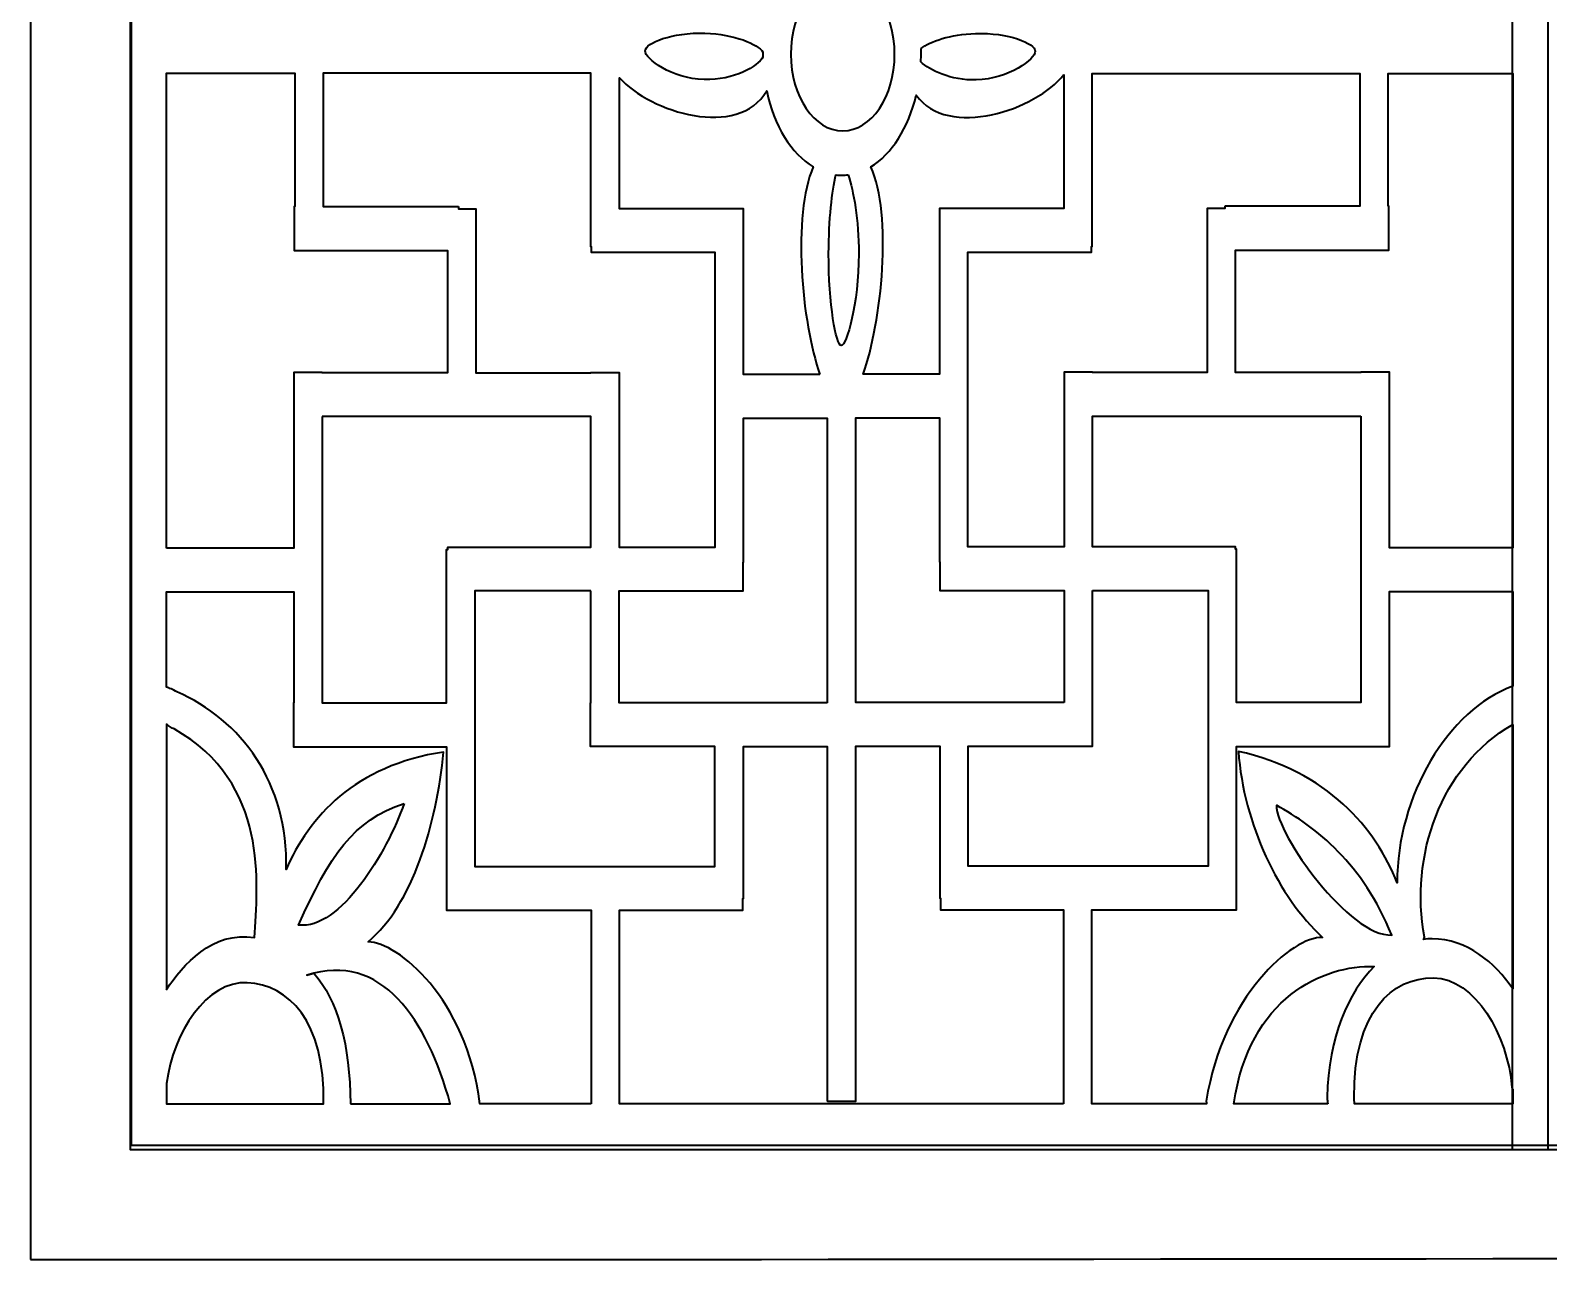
# Model space of a CAD drawing. Header units: centimetres. Extents: x 1.9 to 19.9, y -9.6 to 0.9.
# Drawn here: x 1.854 to 5.073, y -4.155 to -1.55 of the extents above; entities that cross this region are included whole.
import ezdxf

# ---------------------------------------------------------------- set-up
doc = ezdxf.new("R2010")
doc.units = ezdxf.units.CM
doc.header["$MEASUREMENT"] = 0
doc.layers.add('layer 1', color=7, linetype='Continuous')

msp = doc.modelspace()

# ---------------------------------------------------------------- linework, layer by layer
at = {"layer": 'layer 1', "color": 7, "lineweight": 35}
for points, knots in [([(1.85394, -4.15486), (1.85394, -4.15486), (1.85394, 0.91366), (1.85394, 0.91366), (1.85394, 0.91366), (1.85394, 0.91366), (19.89445, 0.91366), (19.89445, 0.91366), (19.89445, 0.91366), (19.89445, 0.91366), (19.89445, -4.1276), (19.89445, -4.1276), (19.89445, -4.1276), (13.88093, -4.1276), (7.86746, -4.15486), (1.85394, -4.15486)], [0, 0, 0, 0, 0.2, 0.2, 0.2, 0.2, 0.4, 0.4, 0.4, 0.4, 0.6, 0.6, 0.6, 0.6, 1, 1, 1, 1]), ([(2.06539, 0.71772), (2.06539, 0.71772), (5.07214, 0.71772), (5.07214, 0.71772), (5.07214, 0.71772), (5.07214, 0.71772), (5.07214, -3.92127), (5.07214, -3.92127), (5.07214, -3.92127), (5.07214, -3.92127), (2.06539, -3.92127), (2.06539, -3.92127), (2.06539, -3.92127), (2.06539, -3.92127), (2.06539, 0.71772), (2.06539, 0.71772)], [0, 0, 0, 0, 0.2, 0.2, 0.2, 0.2, 0.4, 0.4, 0.4, 0.4, 0.6, 0.6, 0.6, 0.6, 1, 1, 1, 1]), ([(4.99577, 0.71772), (4.99577, 0.71772), (8.04691, 0.71772), (8.04691, 0.71772), (8.04691, 0.71772), (8.04691, 0.71772), (8.04691, -3.92127), (8.04691, -3.92127), (8.04691, -3.92127), (8.04691, -3.92127), (4.99577, -3.92127), (4.99577, -3.92127), (4.99577, -3.92127), (4.99577, -3.92127), (4.99577, 0.71772), (4.99577, 0.71772)], [0, 0, 0, 0, 0.2, 0.2, 0.2, 0.2, 0.4, 0.4, 0.4, 0.4, 0.6, 0.6, 0.6, 0.6, 1, 1, 1, 1]), ([(2.06871, 0.6989), (2.06871, 0.6989), (2.06871, -3.91284), (2.06871, -3.91284), (2.06871, -3.91284), (2.06871, -3.91284), (19.67968, -3.91284), (19.67968, -3.91284), (19.67968, -3.91284), (19.67968, -3.91284), (19.67968, 0.6989), (19.67968, 0.6989), (19.67968, 0.6989), (19.67968, 0.6989), (2.06871, 0.6989), (2.06871, 0.6989)], [0, 0, 0, 0, 0.2, 0.2, 0.2, 0.2, 0.4, 0.4, 0.4, 0.4, 0.6, 0.6, 0.6, 0.6, 1, 1, 1, 1]), ([(3.5764, -1.43827), (3.63713, -1.43827), (3.68639, -1.51094), (3.68639, -1.60054), (3.68639, -1.60054), (3.68639, -1.69014), (3.63713, -1.76281), (3.5764, -1.76281), (3.5764, -1.76281), (3.51566, -1.76281), (3.46641, -1.69014), (3.46641, -1.60054), (3.46641, -1.60054), (3.46641, -1.51094), (3.51566, -1.43827), (3.5764, -1.43827)], [0, 0, 0, 0, 0.2, 0.2, 0.2, 0.2, 0.4, 0.4, 0.4, 0.4, 0.6, 0.6, 0.6, 0.6, 1, 1, 1, 1]), ([(3.40705, -1.60679), (3.40698, -1.60387), (3.40694, -1.60095), (3.40694, -1.59801), (3.40694, -1.59801), (3.40694, -1.59727), (3.40696, -1.59654), (3.40696, -1.5958), (3.40696, -1.5958), (3.39727, -1.57916), (3.34649, -1.55779), (3.28431, -1.55584), (3.28431, -1.55584), (3.21491, -1.55368), (3.15755, -1.57653), (3.15729, -1.59351), (3.15729, -1.59351), (3.15703, -1.61048), (3.21339, -1.65213), (3.28279, -1.6543), (3.28279, -1.6543), (3.34552, -1.65625), (3.39744, -1.62529), (3.40705, -1.60679)], [0, 0, 0, 0, 0.1428571, 0.1428571, 0.1428571, 0.1428571, 0.2857143, 0.2857143, 0.2857143, 0.2857143, 0.4285714, 0.4285714, 0.4285714, 0.4285714, 0.5714286, 0.5714286, 0.5714286, 0.5714286, 0.7142857, 0.7142857, 0.7142857, 0.7142857, 1, 1, 1, 1]), ([(3.74236, -1.58836), (3.74244, -1.59157), (3.74249, -1.59478), (3.74249, -1.59801), (3.74249, -1.59801), (3.74249, -1.60423), (3.74234, -1.6104), (3.74206, -1.61651), (3.74206, -1.61651), (3.76049, -1.63453), (3.80593, -1.65655), (3.85913, -1.65489), (3.85913, -1.65489), (3.92853, -1.65272), (3.98489, -1.61108), (3.98463, -1.5941), (3.98463, -1.5941), (3.98437, -1.57713), (3.92701, -1.55427), (3.85761, -1.55644), (3.85761, -1.55644), (3.80512, -1.55808), (3.76075, -1.57357), (3.74236, -1.58836)], [0, 0, 0, 0, 0.1428571, 0.1428571, 0.1428571, 0.1428571, 0.2857143, 0.2857143, 0.2857143, 0.2857143, 0.4285714, 0.4285714, 0.4285714, 0.4285714, 0.5714286, 0.5714286, 0.5714286, 0.5714286, 0.7142857, 0.7142857, 0.7142857, 0.7142857, 1, 1, 1, 1]), ([(2.14251, -2.64697), (2.14251, -2.64697), (2.41254, -2.64697), (2.41254, -2.64697), (2.41254, -2.64697), (2.41254, -2.64697), (2.41254, -2.27517), (2.41254, -2.27517), (2.41254, -2.27517), (2.41254, -2.27517), (2.47268, -2.27517), (2.47268, -2.27517), (2.47268, -2.27517), (2.47268, -2.27517), (2.47268, -2.27564), (2.47268, -2.27564), (2.47268, -2.27564), (2.47268, -2.27564), (2.73844, -2.27564), (2.73844, -2.27564), (2.73844, -2.27564), (2.73844, -2.27564), (2.73844, -2.01623), (2.73844, -2.01623), (2.73844, -2.01623), (2.73844, -2.01623), (2.41348, -2.01623), (2.41348, -2.01623), (2.41348, -2.01623), (2.41348, -2.01623), (2.41348, -1.92345), (2.41348, -1.92345), (2.41348, -1.92345), (2.41348, -1.92345), (2.41477, -1.92345), (2.41477, -1.92345), (2.41477, -1.92345), (2.41477, -1.92345), (2.41477, -1.64041), (2.41477, -1.64041), (2.41477, -1.64041), (2.41477, -1.64041), (2.14251, -1.64041), (2.14251, -1.64041), (2.14251, -1.64041), (2.14251, -1.64041), (2.14251, -2.64697), (2.14251, -2.64697)], [0, 0, 0, 0, 0.0769231, 0.0769231, 0.0769231, 0.0769231, 0.1538462, 0.1538462, 0.1538462, 0.1538462, 0.2307692, 0.2307692, 0.2307692, 0.2307692, 0.3076923, 0.3076923, 0.3076923, 0.3076923, 0.3846154, 0.3846154, 0.3846154, 0.3846154, 0.4615385, 0.4615385, 0.4615385, 0.4615385, 0.5384615, 0.5384615, 0.5384615, 0.5384615, 0.6153846, 0.6153846, 0.6153846, 0.6153846, 0.6923077, 0.6923077, 0.6923077, 0.6923077, 0.7692308, 0.7692308, 0.7692308, 0.7692308, 0.8461538, 0.8461538, 0.8461538, 0.8461538, 1, 1, 1, 1]), ([(2.76165, -1.92345), (2.76165, -1.92345), (2.4749, -1.92345), (2.4749, -1.92345), (2.4749, -1.92345), (2.4749, -1.92345), (2.4749, -1.64041), (2.4749, -1.64041), (2.4749, -1.64041), (2.4749, -1.64041), (3.04263, -1.64041), (3.04263, -1.64041), (3.04263, -1.64041), (3.04263, -1.64041), (3.04263, -2.00841), (3.04263, -2.00841), (3.04263, -2.00841), (3.04263, -2.00841), (3.04391, -2.00841), (3.04391, -2.00841), (3.04391, -2.00841), (3.04391, -2.00841), (3.04391, -2.02087), (3.04391, -2.02087), (3.04391, -2.02087), (3.04391, -2.02087), (3.30615, -2.02087), (3.30615, -2.02087), (3.30615, -2.02087), (3.30615, -2.02087), (3.30615, -2.64504), (3.30615, -2.64504), (3.30615, -2.64504), (3.30615, -2.64504), (3.10231, -2.64504), (3.10231, -2.64504), (3.10231, -2.64504), (3.10231, -2.64504), (3.10231, -2.36842), (3.10231, -2.36842), (3.10231, -2.36842), (3.10231, -2.36842), (3.10231, -2.27564), (3.10231, -2.27564), (3.10231, -2.27564), (3.10231, -2.27564), (3.10231, -2.27517), (3.10231, -2.27517), (3.10231, -2.27517), (3.10231, -2.27517), (3.04218, -2.27517), (3.04218, -2.27517), (3.04218, -2.27517), (3.04218, -2.27517), (3.04218, -2.27564), (3.04218, -2.27564), (3.04218, -2.27564), (3.04218, -2.27564), (2.79858, -2.27564), (2.79858, -2.27564), (2.79858, -2.27564), (2.79858, -2.27564), (2.79858, -1.92809), (2.79858, -1.92809), (2.79858, -1.92809), (2.79858, -1.92809), (2.76165, -1.92809), (2.76165, -1.92809), (2.76165, -1.92809), (2.76165, -1.92809), (2.76165, -1.92345), (2.76165, -1.92345)], [0, 0, 0, 0, 0.0526316, 0.0526316, 0.0526316, 0.0526316, 0.1052632, 0.1052632, 0.1052632, 0.1052632, 0.1578947, 0.1578947, 0.1578947, 0.1578947, 0.2105263, 0.2105263, 0.2105263, 0.2105263, 0.2631579, 0.2631579, 0.2631579, 0.2631579, 0.3157895, 0.3157895, 0.3157895, 0.3157895, 0.3684211, 0.3684211, 0.3684211, 0.3684211, 0.4210526, 0.4210526, 0.4210526, 0.4210526, 0.4736842, 0.4736842, 0.4736842, 0.4736842, 0.5263158, 0.5263158, 0.5263158, 0.5263158, 0.5789474, 0.5789474, 0.5789474, 0.5789474, 0.6315789, 0.6315789, 0.6315789, 0.6315789, 0.6842105, 0.6842105, 0.6842105, 0.6842105, 0.7368421, 0.7368421, 0.7368421, 0.7368421, 0.7894737, 0.7894737, 0.7894737, 0.7894737, 0.8421053, 0.8421053, 0.8421053, 0.8421053, 0.8947368, 0.8947368, 0.8947368, 0.8947368, 1, 1, 1, 1]), ([(4.38622, -1.92266), (4.38622, -1.92266), (4.67297, -1.92266), (4.67297, -1.92266), (4.67297, -1.92266), (4.67297, -1.92266), (4.67297, -1.64121), (4.67297, -1.64121), (4.67297, -1.64121), (4.67297, -1.64121), (4.10524, -1.64121), (4.10524, -1.64121), (4.10524, -1.64121), (4.10524, -1.64121), (4.10524, -2.00761), (4.10524, -2.00761), (4.10524, -2.00761), (4.10524, -2.00761), (4.10396, -2.00761), (4.10396, -2.00761), (4.10396, -2.00761), (4.10396, -2.00761), (4.10396, -2.02007), (4.10396, -2.02007), (4.10396, -2.02007), (4.10396, -2.02007), (3.84172, -2.02007), (3.84172, -2.02007), (3.84172, -2.02007), (3.84172, -2.02007), (3.84172, -2.64424), (3.84172, -2.64424), (3.84172, -2.64424), (3.84172, -2.64424), (4.04556, -2.64424), (4.04556, -2.64424), (4.04556, -2.64424), (4.04556, -2.64424), (4.04556, -2.36762), (4.04556, -2.36762), (4.04556, -2.36762), (4.04556, -2.36762), (4.04556, -2.27484), (4.04556, -2.27484), (4.04556, -2.27484), (4.04556, -2.27484), (4.04556, -2.27437), (4.04556, -2.27437), (4.04556, -2.27437), (4.04556, -2.27437), (4.10569, -2.27437), (4.10569, -2.27437), (4.10569, -2.27437), (4.10569, -2.27437), (4.10569, -2.27484), (4.10569, -2.27484), (4.10569, -2.27484), (4.10569, -2.27484), (4.34929, -2.27484), (4.34929, -2.27484), (4.34929, -2.27484), (4.34929, -2.27484), (4.34929, -1.92729), (4.34929, -1.92729), (4.34929, -1.92729), (4.34929, -1.92729), (4.38622, -1.92729), (4.38622, -1.92729), (4.38622, -1.92729), (4.38622, -1.92729), (4.38622, -1.92266), (4.38622, -1.92266)], [0, 0, 0, 0, 0.0526316, 0.0526316, 0.0526316, 0.0526316, 0.1052632, 0.1052632, 0.1052632, 0.1052632, 0.1578947, 0.1578947, 0.1578947, 0.1578947, 0.2105263, 0.2105263, 0.2105263, 0.2105263, 0.2631579, 0.2631579, 0.2631579, 0.2631579, 0.3157895, 0.3157895, 0.3157895, 0.3157895, 0.3684211, 0.3684211, 0.3684211, 0.3684211, 0.4210526, 0.4210526, 0.4210526, 0.4210526, 0.4736842, 0.4736842, 0.4736842, 0.4736842, 0.5263158, 0.5263158, 0.5263158, 0.5263158, 0.5789474, 0.5789474, 0.5789474, 0.5789474, 0.6315789, 0.6315789, 0.6315789, 0.6315789, 0.6842105, 0.6842105, 0.6842105, 0.6842105, 0.7368421, 0.7368421, 0.7368421, 0.7368421, 0.7894737, 0.7894737, 0.7894737, 0.7894737, 0.8421053, 0.8421053, 0.8421053, 0.8421053, 0.8947368, 0.8947368, 0.8947368, 0.8947368, 1, 1, 1, 1]), ([(4.7331, -1.92266), (4.7331, -1.92266), (4.73439, -1.92266), (4.73439, -1.92266), (4.73439, -1.92266), (4.73439, -1.92266), (4.73439, -2.01544), (4.73439, -2.01544), (4.73439, -2.01544), (4.73439, -2.01544), (4.40943, -2.01544), (4.40943, -2.01544), (4.40943, -2.01544), (4.40943, -2.01544), (4.40943, -2.27484), (4.40943, -2.27484), (4.40943, -2.27484), (4.40943, -2.27484), (4.67519, -2.27484), (4.67519, -2.27484), (4.67519, -2.27484), (4.67519, -2.27484), (4.67519, -2.27437), (4.67519, -2.27437), (4.67519, -2.27437), (4.67519, -2.27437), (4.73533, -2.27437), (4.73533, -2.27437), (4.73533, -2.27437), (4.73533, -2.27437), (4.73533, -2.64617), (4.73533, -2.64617), (4.73533, -2.64617), (4.73533, -2.64617), (4.99701, -2.64617), (4.99701, -2.64617), (4.99701, -2.64617), (4.99701, -2.64617), (4.99701, -1.64121), (4.99701, -1.64121), (4.99701, -1.64121), (4.99701, -1.64121), (4.7331, -1.64121), (4.7331, -1.64121), (4.7331, -1.64121), (4.7331, -1.64121), (4.7331, -1.92266), (4.7331, -1.92266)], [0, 0, 0, 0, 0.0769231, 0.0769231, 0.0769231, 0.0769231, 0.1538462, 0.1538462, 0.1538462, 0.1538462, 0.2307692, 0.2307692, 0.2307692, 0.2307692, 0.3076923, 0.3076923, 0.3076923, 0.3076923, 0.3846154, 0.3846154, 0.3846154, 0.3846154, 0.4615385, 0.4615385, 0.4615385, 0.4615385, 0.5384615, 0.5384615, 0.5384615, 0.5384615, 0.6153846, 0.6153846, 0.6153846, 0.6153846, 0.6923077, 0.6923077, 0.6923077, 0.6923077, 0.7692308, 0.7692308, 0.7692308, 0.7692308, 0.8461538, 0.8461538, 0.8461538, 0.8461538, 1, 1, 1, 1]), ([(3.52818, -2.27909), (3.48882, -2.1708), (3.46906, -1.93985), (3.51391, -1.83932), (3.51391, -1.83932), (3.46728, -1.81132), (3.43076, -1.75206), (3.41517, -1.67824), (3.41517, -1.67824), (3.35521, -1.78087), (3.16862, -1.72409), (3.10276, -1.65026), (3.10276, -1.65026), (3.10276, -1.65026), (3.10276, -1.92809), (3.10276, -1.92809), (3.10276, -1.92809), (3.10276, -1.92809), (3.30615, -1.92809), (3.30615, -1.92809), (3.30615, -1.92809), (3.30615, -1.92809), (3.34306, -1.92809), (3.34306, -1.92809), (3.34306, -1.92809), (3.34306, -1.92809), (3.36629, -1.92809), (3.36629, -1.92809), (3.36629, -1.92809), (3.36629, -1.92809), (3.36629, -2.27909), (3.36629, -2.27909), (3.36629, -2.27909), (3.36629, -2.27909), (3.52818, -2.27909), (3.52818, -2.27909)], [0, 0, 0, 0, 0.1, 0.1, 0.1, 0.1, 0.2, 0.2, 0.2, 0.2, 0.3, 0.3, 0.3, 0.3, 0.4, 0.4, 0.4, 0.4, 0.5, 0.5, 0.5, 0.5, 0.6, 0.6, 0.6, 0.6, 0.7, 0.7, 0.7, 0.7, 0.8, 0.8, 0.8, 0.8, 1, 1, 1, 1]), ([(4.04511, -1.64366), (3.98709, -1.7187), (3.79952, -1.78119), (3.73224, -1.68731), (3.73224, -1.68731), (3.71567, -1.75684), (3.68031, -1.81237), (3.63566, -1.83925), (3.63566, -1.83925), (3.683, -1.93941), (3.65859, -2.16927), (3.61992, -2.2783), (3.61992, -2.2783), (3.61992, -2.2783), (3.78158, -2.2783), (3.78158, -2.2783), (3.78158, -2.2783), (3.78158, -2.2783), (3.78158, -1.92729), (3.78158, -1.92729), (3.78158, -1.92729), (3.78158, -1.92729), (3.80481, -1.92729), (3.80481, -1.92729), (3.80481, -1.92729), (3.80481, -1.92729), (3.84172, -1.92729), (3.84172, -1.92729), (3.84172, -1.92729), (3.84172, -1.92729), (4.04511, -1.92729), (4.04511, -1.92729), (4.04511, -1.92729), (4.04511, -1.92729), (4.04511, -1.64366), (4.04511, -1.64366)], [0, 0, 0, 0, 0.1, 0.1, 0.1, 0.1, 0.2, 0.2, 0.2, 0.2, 0.3, 0.3, 0.3, 0.3, 0.4, 0.4, 0.4, 0.4, 0.5, 0.5, 0.5, 0.5, 0.6, 0.6, 0.6, 0.6, 0.7, 0.7, 0.7, 0.7, 0.8, 0.8, 0.8, 0.8, 1, 1, 1, 1]), ([(3.58814, -1.85605), (3.58371, -1.85659), (3.57924, -1.85687), (3.57472, -1.85687), (3.57472, -1.85687), (3.5704, -1.85687), (3.56612, -1.85661), (3.56188, -1.85612), (3.56188, -1.85612), (3.55384, -1.88938), (3.54664, -1.95113), (3.5465, -2.02244), (3.5465, -2.02244), (3.5463, -2.12952), (3.56211, -2.21766), (3.57311, -2.21781), (3.57311, -2.21781), (3.58412, -2.21796), (3.61013, -2.13039), (3.61033, -2.0233), (3.61033, -2.0233), (3.61047, -1.95169), (3.59903, -1.88946), (3.58814, -1.85605)], [0, 0, 0, 0, 0.1428571, 0.1428571, 0.1428571, 0.1428571, 0.2857143, 0.2857143, 0.2857143, 0.2857143, 0.4285714, 0.4285714, 0.4285714, 0.4285714, 0.5714286, 0.5714286, 0.5714286, 0.5714286, 0.7142857, 0.7142857, 0.7142857, 0.7142857, 1, 1, 1, 1]), ([(2.47268, -2.36842), (2.47268, -2.36842), (3.04218, -2.36842), (3.04218, -2.36842), (3.04218, -2.36842), (3.04218, -2.36842), (3.04218, -2.64504), (3.04218, -2.64504), (3.04218, -2.64504), (3.04218, -2.64504), (2.73881, -2.64504), (2.73881, -2.64504), (2.73881, -2.64504), (2.73881, -2.64504), (2.73881, -2.65035), (2.73881, -2.65035), (2.73881, -2.65035), (2.73881, -2.65035), (2.73646, -2.65035), (2.73646, -2.65035), (2.73646, -2.65035), (2.73646, -2.65035), (2.73646, -2.97521), (2.73646, -2.97521), (2.73646, -2.97521), (2.73646, -2.97521), (2.47268, -2.97521), (2.47268, -2.97521), (2.47268, -2.97521), (2.47268, -2.97521), (2.47268, -2.36842), (2.47268, -2.36842)], [0, 0, 0, 0, 0.1111111, 0.1111111, 0.1111111, 0.1111111, 0.2222222, 0.2222222, 0.2222222, 0.2222222, 0.3333333, 0.3333333, 0.3333333, 0.3333333, 0.4444444, 0.4444444, 0.4444444, 0.4444444, 0.5555556, 0.5555556, 0.5555556, 0.5555556, 0.6666667, 0.6666667, 0.6666667, 0.6666667, 0.7777778, 0.7777778, 0.7777778, 0.7777778, 1, 1, 1, 1]), ([(3.54345, -2.97499), (3.54345, -2.97499), (3.54345, -2.9742), (3.54345, -2.9742), (3.54345, -2.9742), (3.54345, -2.9742), (3.54349, -2.9742), (3.54349, -2.9742), (3.54349, -2.9742), (3.54349, -2.9742), (3.54349, -2.37187), (3.54349, -2.37187), (3.54349, -2.37187), (3.54349, -2.37187), (3.36629, -2.37187), (3.36629, -2.37187), (3.36629, -2.37187), (3.36629, -2.37187), (3.36629, -2.67692), (3.36629, -2.67692), (3.36629, -2.67692), (3.36629, -2.67692), (3.36556, -2.67692), (3.36556, -2.67692), (3.36556, -2.67692), (3.36556, -2.67692), (3.36556, -2.73782), (3.36556, -2.73782), (3.36556, -2.73782), (3.36556, -2.73782), (3.10231, -2.73782), (3.10231, -2.73782), (3.10231, -2.73782), (3.10231, -2.73782), (3.10231, -2.97499), (3.10231, -2.97499), (3.10231, -2.97499), (3.10231, -2.97499), (3.54345, -2.97499), (3.54345, -2.97499)], [0, 0, 0, 0, 0.0909091, 0.0909091, 0.0909091, 0.0909091, 0.1818182, 0.1818182, 0.1818182, 0.1818182, 0.2727273, 0.2727273, 0.2727273, 0.2727273, 0.3636364, 0.3636364, 0.3636364, 0.3636364, 0.4545455, 0.4545455, 0.4545455, 0.4545455, 0.5454545, 0.5454545, 0.5454545, 0.5454545, 0.6363636, 0.6363636, 0.6363636, 0.6363636, 0.7272727, 0.7272727, 0.7272727, 0.7272727, 0.8181818, 0.8181818, 0.8181818, 0.8181818, 1, 1, 1, 1]), ([(4.04556, -2.9742), (4.04556, -2.9742), (4.04556, -2.73702), (4.04556, -2.73702), (4.04556, -2.73702), (4.04556, -2.73702), (3.78231, -2.73702), (3.78231, -2.73702), (3.78231, -2.73702), (3.78231, -2.73702), (3.78231, -2.67612), (3.78231, -2.67612), (3.78231, -2.67612), (3.78231, -2.67612), (3.78158, -2.67612), (3.78158, -2.67612), (3.78158, -2.67612), (3.78158, -2.67612), (3.78158, -2.37108), (3.78158, -2.37108), (3.78158, -2.37108), (3.78158, -2.37108), (3.60438, -2.37108), (3.60438, -2.37108), (3.60438, -2.37108), (3.60438, -2.37108), (3.60438, -2.9742), (3.60438, -2.9742), (3.60438, -2.9742), (3.60438, -2.9742), (4.04556, -2.9742), (4.04556, -2.9742)], [0, 0, 0, 0, 0.1111111, 0.1111111, 0.1111111, 0.1111111, 0.2222222, 0.2222222, 0.2222222, 0.2222222, 0.3333333, 0.3333333, 0.3333333, 0.3333333, 0.4444444, 0.4444444, 0.4444444, 0.4444444, 0.5555556, 0.5555556, 0.5555556, 0.5555556, 0.6666667, 0.6666667, 0.6666667, 0.6666667, 0.7777778, 0.7777778, 0.7777778, 0.7777778, 1, 1, 1, 1]), ([(4.67519, -2.36762), (4.67519, -2.36762), (4.10569, -2.36762), (4.10569, -2.36762), (4.10569, -2.36762), (4.10569, -2.36762), (4.10569, -2.64424), (4.10569, -2.64424), (4.10569, -2.64424), (4.10569, -2.64424), (4.40906, -2.64424), (4.40906, -2.64424), (4.40906, -2.64424), (4.40906, -2.64424), (4.40906, -2.64955), (4.40906, -2.64955), (4.40906, -2.64955), (4.40906, -2.64955), (4.41141, -2.64955), (4.41141, -2.64955), (4.41141, -2.64955), (4.41141, -2.64955), (4.41141, -2.97441), (4.41141, -2.97441), (4.41141, -2.97441), (4.41141, -2.97441), (4.67519, -2.97441), (4.67519, -2.97441), (4.67519, -2.97441), (4.67519, -2.97441), (4.67519, -2.36762), (4.67519, -2.36762)], [0, 0, 0, 0, 0.1111111, 0.1111111, 0.1111111, 0.1111111, 0.2222222, 0.2222222, 0.2222222, 0.2222222, 0.3333333, 0.3333333, 0.3333333, 0.3333333, 0.4444444, 0.4444444, 0.4444444, 0.4444444, 0.5555556, 0.5555556, 0.5555556, 0.5555556, 0.6666667, 0.6666667, 0.6666667, 0.6666667, 0.7777778, 0.7777778, 0.7777778, 0.7777778, 1, 1, 1, 1]), ([(3.04311, -3.82439), (3.04311, -3.82439), (3.04311, -3.41467), (3.04311, -3.41467), (3.04311, -3.41467), (3.04311, -3.41467), (2.7966, -3.41467), (2.7966, -3.41467), (2.7966, -3.41467), (2.7966, -3.41467), (2.73766, -3.41467), (2.73766, -3.41467), (2.73766, -3.41467), (2.73766, -3.41467), (2.73646, -3.41467), (2.73646, -3.41467), (2.73646, -3.41467), (2.73646, -3.41467), (2.73646, -3.06799), (2.73646, -3.06799), (2.73646, -3.06799), (2.73646, -3.06799), (2.412, -3.06799), (2.412, -3.06799), (2.412, -3.06799), (2.412, -3.06799), (2.412, -2.97521), (2.412, -2.97521), (2.412, -2.97521), (2.412, -2.97521), (2.41254, -2.97521), (2.41254, -2.97521), (2.41254, -2.97521), (2.41254, -2.97521), (2.41254, -2.73975), (2.41254, -2.73975), (2.41254, -2.73975), (2.41254, -2.73975), (2.14251, -2.73975), (2.14251, -2.73975), (2.14251, -2.73975), (2.14251, -2.73975), (2.14251, -2.94174), (2.14251, -2.94174), (2.14251, -2.94174), (2.14856, -2.94338), (2.15585, -2.94661), (2.16453, -2.9518), (2.16453, -2.9518), (2.29988, -3.01058), (2.40206, -3.14484), (2.39614, -3.32846), (2.39614, -3.32846), (2.44378, -3.21751), (2.54196, -3.10741), (2.7301, -3.07927), (2.7301, -3.07927), (2.71505, -3.23199), (2.66488, -3.40273), (2.57002, -3.48132), (2.57002, -3.48132), (2.6334, -3.48307), (2.77803, -3.59994), (2.80714, -3.82439), (2.80714, -3.82439), (2.80714, -3.82439), (3.04311, -3.82439), (3.04311, -3.82439)], [0, 0, 0, 0, 0.0555556, 0.0555556, 0.0555556, 0.0555556, 0.1111111, 0.1111111, 0.1111111, 0.1111111, 0.1666667, 0.1666667, 0.1666667, 0.1666667, 0.2222222, 0.2222222, 0.2222222, 0.2222222, 0.2777778, 0.2777778, 0.2777778, 0.2777778, 0.3333333, 0.3333333, 0.3333333, 0.3333333, 0.3888889, 0.3888889, 0.3888889, 0.3888889, 0.4444444, 0.4444444, 0.4444444, 0.4444444, 0.5, 0.5, 0.5, 0.5, 0.5555556, 0.5555556, 0.5555556, 0.5555556, 0.6111111, 0.6111111, 0.6111111, 0.6111111, 0.6666667, 0.6666667, 0.6666667, 0.6666667, 0.7222222, 0.7222222, 0.7222222, 0.7222222, 0.7777778, 0.7777778, 0.7777778, 0.7777778, 0.8333333, 0.8333333, 0.8333333, 0.8333333, 0.8888889, 0.8888889, 0.8888889, 0.8888889, 1, 1, 1, 1]), ([(3.04218, -2.73782), (3.04218, -2.73782), (3.04218, -2.97499), (3.04218, -2.97499), (3.04218, -2.97499), (3.04218, -2.97499), (3.04185, -2.97499), (3.04185, -2.97499), (3.04185, -2.97499), (3.04185, -2.97499), (3.04185, -3.06777), (3.04185, -3.06777), (3.04185, -3.06777), (3.04185, -3.06777), (3.30555, -3.06777), (3.30555, -3.06777), (3.30555, -3.06777), (3.30555, -3.06777), (3.30555, -3.32189), (3.30555, -3.32189), (3.30555, -3.32189), (3.30555, -3.32189), (2.7966, -3.32189), (2.7966, -3.32189), (2.7966, -3.32189), (2.7966, -3.32189), (2.7966, -2.73782), (2.7966, -2.73782), (2.7966, -2.73782), (2.7966, -2.73782), (3.04218, -2.73782), (3.04218, -2.73782)], [0, 0, 0, 0, 0.1111111, 0.1111111, 0.1111111, 0.1111111, 0.2222222, 0.2222222, 0.2222222, 0.2222222, 0.3333333, 0.3333333, 0.3333333, 0.3333333, 0.4444444, 0.4444444, 0.4444444, 0.4444444, 0.5555556, 0.5555556, 0.5555556, 0.5555556, 0.6666667, 0.6666667, 0.6666667, 0.6666667, 0.7777778, 0.7777778, 0.7777778, 0.7777778, 1, 1, 1, 1]), ([(4.10569, -2.73702), (4.10569, -2.73702), (4.10569, -2.9742), (4.10569, -2.9742), (4.10569, -2.9742), (4.10569, -2.9742), (4.10602, -2.9742), (4.10602, -2.9742), (4.10602, -2.9742), (4.10602, -2.9742), (4.10602, -3.06698), (4.10602, -3.06698), (4.10602, -3.06698), (4.10602, -3.06698), (3.84232, -3.06698), (3.84232, -3.06698), (3.84232, -3.06698), (3.84232, -3.06698), (3.84232, -3.32109), (3.84232, -3.32109), (3.84232, -3.32109), (3.84232, -3.32109), (4.35127, -3.32109), (4.35127, -3.32109), (4.35127, -3.32109), (4.35127, -3.32109), (4.35127, -2.73702), (4.35127, -2.73702), (4.35127, -2.73702), (4.35127, -2.73702), (4.10569, -2.73702), (4.10569, -2.73702)], [0, 0, 0, 0, 0.1111111, 0.1111111, 0.1111111, 0.1111111, 0.2222222, 0.2222222, 0.2222222, 0.2222222, 0.3333333, 0.3333333, 0.3333333, 0.3333333, 0.4444444, 0.4444444, 0.4444444, 0.4444444, 0.5555556, 0.5555556, 0.5555556, 0.5555556, 0.6666667, 0.6666667, 0.6666667, 0.6666667, 0.7777778, 0.7777778, 0.7777778, 0.7777778, 1, 1, 1, 1]), ([(4.99701, -2.73895), (4.99701, -2.73895), (4.73533, -2.73895), (4.73533, -2.73895), (4.73533, -2.73895), (4.73533, -2.73895), (4.73533, -2.97441), (4.73533, -2.97441), (4.73533, -2.97441), (4.73533, -2.97441), (4.73586, -2.97441), (4.73586, -2.97441), (4.73586, -2.97441), (4.73586, -2.97441), (4.73586, -3.06719), (4.73586, -3.06719), (4.73586, -3.06719), (4.73586, -3.06719), (4.41141, -3.06719), (4.41141, -3.06719), (4.41141, -3.06719), (4.41141, -3.06719), (4.41141, -3.41387), (4.41141, -3.41387), (4.41141, -3.41387), (4.41141, -3.41387), (4.41021, -3.41387), (4.41021, -3.41387), (4.41021, -3.41387), (4.41021, -3.41387), (4.35127, -3.41387), (4.35127, -3.41387), (4.35127, -3.41387), (4.35127, -3.41387), (4.10476, -3.41387), (4.10476, -3.41387), (4.10476, -3.41387), (4.10476, -3.41387), (4.10476, -3.82439), (4.10476, -3.82439), (4.10476, -3.82439), (4.10476, -3.82439), (4.34779, -3.82439), (4.34779, -3.82439), (4.34779, -3.82439), (4.34754, -3.82257), (4.34734, -3.8207), (4.3472, -3.81877), (4.3472, -3.81877), (4.38254, -3.59645), (4.53016, -3.4696), (4.59353, -3.47206), (4.59353, -3.47206), (4.50095, -3.38725), (4.42612, -3.23147), (4.41534, -3.07788), (4.41534, -3.07788), (4.60252, -3.11849), (4.70749, -3.24223), (4.75199, -3.35624), (4.75199, -3.35624), (4.7512, -3.1724), (4.86015, -2.98951), (4.99701, -2.93977), (4.99701, -2.93977), (4.99701, -2.93977), (4.99701, -2.73895), (4.99701, -2.73895)], [0, 0, 0, 0, 0.0555556, 0.0555556, 0.0555556, 0.0555556, 0.1111111, 0.1111111, 0.1111111, 0.1111111, 0.1666667, 0.1666667, 0.1666667, 0.1666667, 0.2222222, 0.2222222, 0.2222222, 0.2222222, 0.2777778, 0.2777778, 0.2777778, 0.2777778, 0.3333333, 0.3333333, 0.3333333, 0.3333333, 0.3888889, 0.3888889, 0.3888889, 0.3888889, 0.4444444, 0.4444444, 0.4444444, 0.4444444, 0.5, 0.5, 0.5, 0.5, 0.5555556, 0.5555556, 0.5555556, 0.5555556, 0.6111111, 0.6111111, 0.6111111, 0.6111111, 0.6666667, 0.6666667, 0.6666667, 0.6666667, 0.7222222, 0.7222222, 0.7222222, 0.7222222, 0.7777778, 0.7777778, 0.7777778, 0.7777778, 0.8333333, 0.8333333, 0.8333333, 0.8333333, 0.8888889, 0.8888889, 0.8888889, 0.8888889, 1, 1, 1, 1]), ([(2.14251, -3.01928), (2.14758, -3.02461), (2.15304, -3.02853), (2.1585, -3.03013), (2.1585, -3.03013), (2.36111, -3.14378), (2.33572, -3.36092), (2.32913, -3.47238), (2.32913, -3.47238), (2.24032, -3.45763), (2.17674, -3.53076), (2.14251, -3.58267), (2.14251, -3.58267), (2.14251, -3.58267), (2.14251, -3.01928), (2.14251, -3.01928)], [0, 0, 0, 0, 0.2, 0.2, 0.2, 0.2, 0.4, 0.4, 0.4, 0.4, 0.6, 0.6, 0.6, 0.6, 1, 1, 1, 1]), ([(4.99701, -3.02064), (4.84222, -3.10976), (4.77862, -3.30117), (4.80961, -3.47128), (4.80961, -3.47128), (4.80933, -3.47252), (4.80858, -3.47422), (4.8075, -3.47617), (4.8075, -3.47617), (4.81371, -3.47529), (4.81983, -3.47488), (4.82581, -3.47497), (4.82581, -3.47497), (4.90107, -3.47599), (4.95895, -3.52527), (4.99701, -3.58102), (4.99701, -3.58102), (4.99701, -3.58102), (4.99701, -3.02064), (4.99701, -3.02064)], [0, 0, 0, 0, 0.1666667, 0.1666667, 0.1666667, 0.1666667, 0.3333333, 0.3333333, 0.3333333, 0.3333333, 0.5, 0.5, 0.5, 0.5, 0.6666667, 0.6666667, 0.6666667, 0.6666667, 1, 1, 1, 1]), ([(4.04462, -3.82439), (4.04462, -3.82439), (4.04462, -3.41387), (4.04462, -3.41387), (4.04462, -3.41387), (4.04462, -3.41387), (3.78347, -3.41387), (3.78347, -3.41387), (3.78347, -3.41387), (3.78347, -3.41387), (3.78347, -3.38888), (3.78347, -3.38888), (3.78347, -3.38888), (3.78347, -3.38888), (3.78218, -3.38888), (3.78218, -3.38888), (3.78218, -3.38888), (3.78218, -3.38888), (3.78218, -3.06698), (3.78218, -3.06698), (3.78218, -3.06698), (3.78218, -3.06698), (3.60442, -3.06698), (3.60442, -3.06698), (3.60442, -3.06698), (3.60442, -3.06698), (3.60442, -3.06777), (3.60442, -3.06777), (3.60442, -3.06777), (3.60442, -3.06777), (3.60438, -3.06777), (3.60438, -3.06777), (3.60438, -3.06777), (3.60438, -3.06777), (3.60438, -3.81934), (3.60438, -3.81934), (3.60438, -3.81934), (3.60438, -3.81934), (3.54425, -3.81934), (3.54425, -3.81934), (3.54425, -3.81934), (3.54425, -3.81934), (3.54425, -3.81854), (3.54425, -3.81854), (3.54425, -3.81854), (3.54425, -3.81854), (3.54349, -3.81854), (3.54349, -3.81854), (3.54349, -3.81854), (3.54349, -3.81854), (3.54349, -3.06777), (3.54349, -3.06777), (3.54349, -3.06777), (3.54349, -3.06777), (3.36569, -3.06777), (3.36569, -3.06777), (3.36569, -3.06777), (3.36569, -3.06777), (3.36569, -3.38968), (3.36569, -3.38968), (3.36569, -3.38968), (3.36569, -3.38968), (3.3644, -3.38968), (3.3644, -3.38968), (3.3644, -3.38968), (3.3644, -3.38968), (3.3644, -3.41467), (3.3644, -3.41467), (3.3644, -3.41467), (3.3644, -3.41467), (3.10325, -3.41467), (3.10325, -3.41467), (3.10325, -3.41467), (3.10325, -3.41467), (3.10325, -3.82439), (3.10325, -3.82439), (3.10325, -3.82439), (3.10325, -3.82439), (4.04462, -3.82439), (4.04462, -3.82439)], [0, 0, 0, 0, 0.047619, 0.047619, 0.047619, 0.047619, 0.0952381, 0.0952381, 0.0952381, 0.0952381, 0.1428571, 0.1428571, 0.1428571, 0.1428571, 0.1904762, 0.1904762, 0.1904762, 0.1904762, 0.2380952, 0.2380952, 0.2380952, 0.2380952, 0.2857143, 0.2857143, 0.2857143, 0.2857143, 0.3333333, 0.3333333, 0.3333333, 0.3333333, 0.3809524, 0.3809524, 0.3809524, 0.3809524, 0.4285714, 0.4285714, 0.4285714, 0.4285714, 0.4761905, 0.4761905, 0.4761905, 0.4761905, 0.5238095, 0.5238095, 0.5238095, 0.5238095, 0.5714286, 0.5714286, 0.5714286, 0.5714286, 0.6190476, 0.6190476, 0.6190476, 0.6190476, 0.6666667, 0.6666667, 0.6666667, 0.6666667, 0.7142857, 0.7142857, 0.7142857, 0.7142857, 0.7619048, 0.7619048, 0.7619048, 0.7619048, 0.8095238, 0.8095238, 0.8095238, 0.8095238, 0.8571429, 0.8571429, 0.8571429, 0.8571429, 0.9047619, 0.9047619, 0.9047619, 0.9047619, 1, 1, 1, 1]), ([(2.64634, -3.18804), (2.53961, -3.22321), (2.4874, -3.29978), (2.42275, -3.44596), (2.42275, -3.44596), (2.51026, -3.45674), (2.61047, -3.29225), (2.64634, -3.18804)], [0, 0, 0, 0, 0.3333333, 0.3333333, 0.3333333, 0.3333333, 1, 1, 1, 1]), ([(4.49599, -3.19212), (4.58035, -3.23826), (4.67985, -3.31677), (4.74037, -3.46711), (4.74037, -3.46711), (4.65264, -3.47207), (4.49563, -3.25499), (4.49599, -3.19212)], [0, 0, 0, 0, 0.3333333, 0.3333333, 0.3333333, 0.3333333, 1, 1, 1, 1]), ([(2.53259, -3.82439), (2.53189, -3.70023), (2.50563, -3.60468), (2.45483, -3.54816), (2.45483, -3.54816), (2.45483, -3.54816), (2.44042, -3.5524), (2.44042, -3.5524), (2.44042, -3.5524), (2.44042, -3.5524), (2.4404, -3.55242), (2.4404, -3.55242), (2.4404, -3.55242), (2.59845, -3.50018), (2.69487, -3.64699), (2.74423, -3.82439), (2.74423, -3.82439), (2.74423, -3.82439), (2.53259, -3.82439), (2.53259, -3.82439)], [0, 0, 0, 0, 0.1666667, 0.1666667, 0.1666667, 0.1666667, 0.3333333, 0.3333333, 0.3333333, 0.3333333, 0.5, 0.5, 0.5, 0.5, 0.6666667, 0.6666667, 0.6666667, 0.6666667, 1, 1, 1, 1]), ([(4.60458, -3.82439), (4.6041, -3.82027), (4.60368, -3.816), (4.60332, -3.81156), (4.60332, -3.81156), (4.60595, -3.68153), (4.64933, -3.58861), (4.70336, -3.53379), (4.70336, -3.53379), (4.70336, -3.53379), (4.70331, -3.53377), (4.70331, -3.53377), (4.70331, -3.53377), (4.70331, -3.53377), (4.70333, -3.5338), (4.70333, -3.5338), (4.70333, -3.5338), (4.59625, -3.52935), (4.43784, -3.60028), (4.40578, -3.82439), (4.40578, -3.82439), (4.40578, -3.82439), (4.60458, -3.82439), (4.60458, -3.82439)], [0, 0, 0, 0, 0.1428571, 0.1428571, 0.1428571, 0.1428571, 0.2857143, 0.2857143, 0.2857143, 0.2857143, 0.4285714, 0.4285714, 0.4285714, 0.4285714, 0.5714286, 0.5714286, 0.5714286, 0.5714286, 0.7142857, 0.7142857, 0.7142857, 0.7142857, 1, 1, 1, 1]), ([(2.14251, -3.78196), (2.1568, -3.67401), (2.22747, -3.56358), (2.31393, -3.56814), (2.31393, -3.56814), (2.4007, -3.57272), (2.47883, -3.64819), (2.47564, -3.82439), (2.47564, -3.82439), (2.47564, -3.82439), (2.14251, -3.82439), (2.14251, -3.82439), (2.14251, -3.82439), (2.14251, -3.82439), (2.14251, -3.78196), (2.14251, -3.78196)], [0, 0, 0, 0, 0.2, 0.2, 0.2, 0.2, 0.4, 0.4, 0.4, 0.4, 0.6, 0.6, 0.6, 0.6, 1, 1, 1, 1]), ([(4.99701, -3.79357), (4.99624, -3.79256), (4.99559, -3.79133), (4.99518, -3.78971), (4.99518, -3.78971), (4.98609, -3.67896), (4.91756, -3.55911), (4.82924, -3.5579), (4.82924, -3.5579), (4.74093, -3.5567), (4.65951, -3.62935), (4.66052, -3.81235), (4.66052, -3.81235), (4.66085, -3.81651), (4.66124, -3.82052), (4.66168, -3.82439), (4.66168, -3.82439), (4.66168, -3.82439), (4.99701, -3.82439), (4.99701, -3.82439), (4.99701, -3.82439), (4.99701, -3.82439), (4.99701, -3.79357), (4.99701, -3.79357)], [0, 0, 0, 0, 0.1428571, 0.1428571, 0.1428571, 0.1428571, 0.2857143, 0.2857143, 0.2857143, 0.2857143, 0.4285714, 0.4285714, 0.4285714, 0.4285714, 0.5714286, 0.5714286, 0.5714286, 0.5714286, 0.7142857, 0.7142857, 0.7142857, 0.7142857, 1, 1, 1, 1])]:
    msp.add_open_spline(points, degree=3, knots=knots, dxfattribs=at)

doc.saveas('drawing.dxf')
